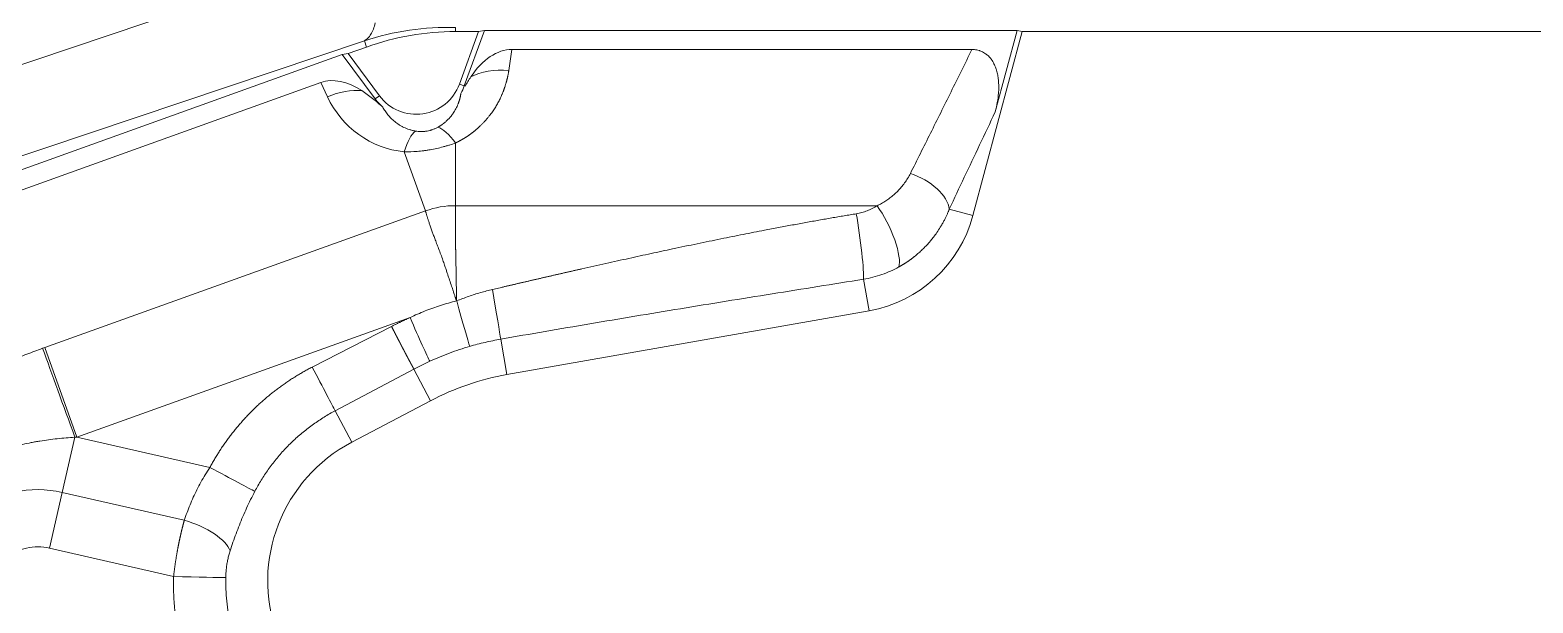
# Model space of a CAD drawing. Header units: millimetres. Extents: x 588 to 2025, y -315 to 707.
# Drawn here: x 961.3 to 1076, y 463.2 to 506.9 of the extents above; entities that cross this region are included whole.
import ezdxf

# ---------------------------------------------------------------- set-up
doc = ezdxf.new("R2010")
doc.units = ezdxf.units.MM
doc.layers.add('core', color=7, linetype='Continuous', lineweight=20)

msp = doc.modelspace()

# ---------------------------------------------------------------- linework, layer by layer
at = {"layer": 'core', "lineweight": 13}
for p, q in [((987.105, 513.182), (938.842, 496.965)), ((993.765, 507.105), (993.765, 506.802)), ((938.547, 489.88), (986.809, 506.097)), ((986.979, 505.622), (986.809, 506.097)), ((997.828, 503.834), (998.065, 505.432)), ((983.486, 502.913), (983.991, 501.83)), ((994.057, 502.79), (994.434, 502.652)), ((987.961, 501.9), (987.639, 501.66)), ((993.767, 493.519), (993.767, 498.307)), ((991.466, 493.119), (989.848, 497.629)), ((993.767, 493.519), (1025.937, 493.519)), ((1033.25, 492.77), (1031.445, 493.254)), ((962.418, 482.701), (991.466, 493.119)), ((1025.327, 485.51), (1024.904, 487.908)), ((964.869, 475.866), (990.291, 484.983)), ((982.836, 481.213), (988.879, 484.31)), ((997.691, 480.637), (997.215, 483.337)), ((964.869, 475.866), (962.418, 482.701)), ((984.586, 477.883), (990.588, 481.059)), ((991.858, 478.644), (990.588, 481.059)), ((985.847, 475.484), (984.586, 477.883)), ((964.715, 475.857), (963.755, 471.649)), ((964.869, 475.866), (975.02, 473.55)), ((962.786, 467.4), (963.755, 471.649)), ((963.755, 471.649), (973.067, 469.525)), ((962.786, 467.4), (972.251, 465.24))]:
    msp.add_line(p, q, dxfattribs=at)
at = {"layer": 'core', "lineweight": 18}
for p, q in [((993.765, 506.802), (995.521, 506.802)), ((994.057, 502.79), (995.521, 506.802)), ((994.434, 502.652), (995.977, 506.881)), ((995.977, 506.881), (995.521, 506.802)), ((995.977, 506.881), (1036.614, 506.881)), ((1037.009, 506.802), (1033.25, 492.77)), ((1036.614, 506.881), (1034.951, 500.673)), ((1037.009, 506.802), (1036.614, 506.881)), ((1037.009, 506.802), (1079.444, 506.802)), ((955.972, 494.585), (985.122, 505.04)), ((985.122, 505.04), (985.567, 505.116)), ((985.122, 505.04), (987.639, 501.66)), ((986.979, 505.622), (985.567, 505.116)), ((985.567, 505.116), (987.961, 501.9)), ((998.065, 505.432), (1033.174, 505.432)), ((957.983, 493.766), (983.486, 502.913)), ((997.691, 480.637), (1025.327, 485.51)), ((985.847, 475.484), (991.858, 478.644))]:
    msp.add_line(p, q, dxfattribs=at)
for centre, radius, start, end in [((993.765, 486.702), 20.1, 90, 109.73), ((990.769, 503.99), 3.5, 216.67032, 339.95325), ((990.769, 503.99), 3.902, 216.67032, 229.0588), ((1023.59, 495.358), 10, 280, 345), ((1001.164, 460.941), 20, 100, 117.73), ((991.431, 464.863), 12, 117.73, 199.73)]:
    msp.add_arc(centre, radius, start, end, dxfattribs=at)
at = {"layer": 'core', "lineweight": 13}
for radius in [8.359, 4]:
    msp.add_arc((961.896, 463.5), radius, 77.14789, 127.89164, dxfattribs=at)
at = {"layer": 'core', "lineweight": 18}
for centre, major_axis, ratio, start_param, end_param in [((997.444, 498.821), (0.975, 6.585), 0.6009193, 0.0887739, 0.9067947), ((986.08, 496.82), (2.798, -6.009), 0.6034766, 2.3673508, 3.086302), ((1028.496, 494.096), (-2.851, 1.418), 0.5459511, 3.4689291, 4.9852576), ((993.898, 486.271), (-1.001, 3.601), 0.0129675, 1.5707287, 2.8799237), ((982.883, 481.237), (-1.776, 3.466), 0.0135343, 1.5707962, 2.879934)]:
    msp.add_ellipse(centre, major_axis=major_axis, ratio=ratio, start_param=start_param, end_param=end_param, dxfattribs=at)
at = {"layer": 'core', "lineweight": 13}
for centre, major_axis, ratio, start_param, end_param in [((997.828, 501.414), (-3.957, 0.586), 0.6009193, 4.8011629, 5.6191837), ((984.808, 499.551), (3.626, 1.689), 0.6034766, 0.7965545, 1.5155057), ((990.453, 504.87), (-2.462, 6.865), 0.9790455, 1.6642004, 2.7058235), ((990.665, 495.351), (0.398, 3.98), 0.3103002, 0.275739, 0.9926963), ((993.767, 495.886), (-1.709, 3.616), 0.308893, 5.2912295, 6.0075827), ((1026.01, 491.574), (-1.406, 2.953), 0.2810395, 3.4226338, 5.2905791), ((1024.431, 491.076), (-0.439, 3.288), 0.0572412, 3.4054335, 5.2935868), ((996.639, 486.868), (-0.597, 3.655), 0.0007397, 1.4990291, 2.879782), ((990.332, 485.002), (-1.527, 3.462), 0.0120529, 1.5707963, 2.8799048), ((1014.838, 470.741), (-65.014, 1.609), 0.2797114, 5.6571329, 5.6614484), ((964.704, 475.806), (-4.086, 11.283), 0.0023354, 4.7160186, 5.3622558), ((1017.272, 463.91), (-63.445, 8.847), 0.1309777, 5.7023133, 5.7066295), ((975.038, 473.583), (-3.539, 1.906), 0.0092706, 1.5707963, 2.8798592), ((972.689, 467.849), (-3.894, 1.195), 0.4206449, 3.4385903, 4.7443817), ((972.253, 465.308), (-4.121, 0.134), 0.016608, 1.5707963, 2.880005)]:
    msp.add_ellipse(centre, major_axis=major_axis, ratio=ratio, start_param=start_param, end_param=end_param, dxfattribs=at)
for points, degree, knots in [([(986.809, 506.097), (986.906, 506.147), (986.997, 506.215), (987.165, 506.382), (987.242, 506.482), (987.382, 506.714), (987.445, 506.845), (987.555, 507.138), (987.603, 507.299), (987.642, 507.474)], 3, [0, 0, 0, 0, 0.25, 0.25, 0.5, 0.5, 0.75, 0.75, 1, 1, 1, 1]), ([(986.809, 506.097), (987.929, 506.464), (990.232, 507.004), (992.59, 507.139), (993.765, 507.105)], 3, [0, 0, 0, 0, 0.5000001, 1, 1, 1, 1]), ([(993.767, 498.307), (993.779, 498.312), (993.801, 498.323), (993.835, 498.339), (993.87, 498.356), (993.904, 498.373), (993.938, 498.39), (993.973, 498.408), (994.008, 498.426), (994.043, 498.444), (994.078, 498.463), (994.113, 498.481), (994.149, 498.501), (994.184, 498.52), (994.22, 498.54), (994.255, 498.56), (994.291, 498.581), (994.327, 498.602), (994.363, 498.623), (994.399, 498.645), (994.436, 498.667), (994.472, 498.689), (994.508, 498.712), (994.545, 498.735), (994.581, 498.758), (994.618, 498.782), (994.655, 498.806), (994.691, 498.83), (994.728, 498.855), (994.765, 498.881), (994.802, 498.906), (994.839, 498.932), (994.875, 498.959), (994.912, 498.985), (994.949, 499.012), (994.986, 499.04), (995.023, 499.068), (995.06, 499.096), (995.097, 499.125), (995.134, 499.154), (995.171, 499.183), (995.253, 499.249), (995.377, 499.354), (995.54, 499.499), (995.696, 499.647), (995.844, 499.796), (995.989, 499.949), (996.131, 500.109), (996.274, 500.28), (996.445, 500.497), (996.633, 500.758), (996.83, 501.063), (997.007, 501.37), (997.166, 501.679), (997.272, 501.912), (997.338, 502.067), (997.369, 502.143), (997.399, 502.22), (997.429, 502.297), (997.458, 502.375), (997.486, 502.453), (997.513, 502.532), (997.54, 502.611), (997.565, 502.69), (997.59, 502.769), (997.613, 502.849), (997.636, 502.93), (997.658, 503.01), (997.679, 503.091), (997.7, 503.173), (997.719, 503.254), (997.737, 503.336), (997.755, 503.418), (997.771, 503.501), (997.787, 503.584), (997.802, 503.667), (997.816, 503.75), (997.824, 503.806), (997.828, 503.834)], 3, [0, 0, 0, 0, 0.0047399, 0.0095201, 0.0143406, 0.0192014, 0.0241027, 0.0290444, 0.0340266, 0.0390494, 0.0441128, 0.0492168, 0.0543614, 0.0595468, 0.0647729, 0.0700397, 0.0753472, 0.0806956, 0.0860846, 0.0915145, 0.096985, 0.1024963, 0.1080483, 0.1136409, 0.1192741, 0.1249479, 0.1306621, 0.1364167, 0.1422117, 0.1480468, 0.153922, 0.1598371, 0.1657921, 0.1717866, 0.1778207, 0.183894, 0.1900064, 0.1961577, 0.2023475, 0.2085757, 0.214842, 0.2211459, 0.2507615, 0.2801065, 0.3091949, 0.3380374, 0.3662711, 0.3958795, 0.4268591, 0.4592024, 0.5115653, 0.5632302, 0.6142239, 0.6645624, 0.7142522, 0.7263721, 0.7385191, 0.7506936, 0.7628955, 0.7751249, 0.7873821, 0.7996669, 0.8119796, 0.8243201, 0.8366885, 0.8490848, 0.8615089, 0.873961, 0.8864409, 0.8989485, 0.9114839, 0.924047, 0.9366376, 0.9492557, 0.9619012, 0.9745738, 0.9872735, 1, 1, 1, 1]), ([(992.427, 499.51), (992.434, 499.514), (992.449, 499.523), (992.472, 499.536), (992.494, 499.549), (992.517, 499.562), (992.539, 499.576), (992.561, 499.589), (992.584, 499.603), (992.606, 499.618), (992.628, 499.632), (992.65, 499.647), (992.672, 499.661), (992.694, 499.676), (992.716, 499.691), (992.737, 499.707), (992.759, 499.722), (992.78, 499.738), (992.802, 499.754), (992.823, 499.77), (992.844, 499.786), (992.927, 499.851), (993.069, 499.971), (993.257, 500.156), (993.434, 500.36), (993.579, 500.556), (993.698, 500.741), (993.795, 500.912), (993.885, 501.095), (993.944, 501.234), (993.98, 501.328), (993.996, 501.371), (994.011, 501.416), (994.027, 501.461), (994.042, 501.507), (994.056, 501.555), (994.07, 501.603), (994.084, 501.652), (994.097, 501.702), (994.109, 501.753), (994.121, 501.805), (994.132, 501.858), (994.143, 501.912), (994.153, 501.966), (994.162, 502.022), (994.167, 502.059), (994.17, 502.077)], 3, [0, 0, 0, 0, 0.0065327, 0.0131007, 0.019704, 0.0263428, 0.0330174, 0.0397279, 0.0464745, 0.0532574, 0.0600767, 0.0669327, 0.0738254, 0.080755, 0.0877217, 0.0947257, 0.1017671, 0.108846, 0.1159625, 0.123117, 0.1303093, 0.1375398, 0.2082356, 0.2834722, 0.3633025, 0.4477604, 0.507564, 0.5710922, 0.6383191, 0.7092143, 0.7247886, 0.7407151, 0.7569926, 0.77362, 0.7905961, 0.8079198, 0.82559, 0.8436052, 0.8619644, 0.8806663, 0.8997095, 0.9190928, 0.9388149, 0.9588743, 0.9792698, 1, 1, 1, 1]), ([(988.212, 501.042), (988.265, 500.941), (988.323, 500.842), (988.451, 500.647), (988.52, 500.552), (988.671, 500.366), (988.752, 500.275), (988.927, 500.099), (989.021, 500.014), (989.224, 499.851), (989.333, 499.773), (989.48, 499.68), (989.51, 499.662), (989.57, 499.626), (989.663, 499.573), (989.759, 499.524), (989.956, 499.432), (990.095, 499.376), (990.315, 499.305), (990.391, 499.284), (990.548, 499.245), (990.628, 499.228), (990.711, 499.214)], 3, [0, 0, 0, 0, 0.125, 0.125, 0.25, 0.25, 0.375, 0.375, 0.5, 0.5, 0.625, 0.625, 0.65625, 0.65625, 0.6875, 0.75, 0.75, 0.875, 0.875, 0.9375, 0.9375, 1, 1, 1, 1]), ([(990.711, 499.214), (990.778, 499.203), (990.847, 499.193), (990.987, 499.18), (991.059, 499.176), (991.152, 499.175), (991.171, 499.175), (991.209, 499.176), (991.228, 499.176), (991.285, 499.178), (991.324, 499.18), (991.401, 499.186), (991.44, 499.19), (991.517, 499.2), (991.633, 499.217), (991.746, 499.242), (991.839, 499.267), (991.857, 499.272), (991.894, 499.283), (991.913, 499.288), (991.967, 499.306), (992.039, 499.33), (992.108, 499.357), (992.175, 499.385), (992.208, 499.4), (992.305, 499.445), (992.367, 499.477), (992.427, 499.51)], 3, [0, 0, 0, 0, 0.125, 0.125, 0.25, 0.25, 0.28125, 0.28125, 0.3125, 0.3125, 0.375, 0.375, 0.4375, 0.4375, 0.5, 0.625, 0.625, 0.65625, 0.65625, 0.6875, 0.6875, 0.75, 0.8125, 0.8125, 0.875, 0.875, 1, 1, 1, 1]), ([(989.848, 497.629), (990.175, 497.624), (990.505, 497.635), (990.923, 497.669), (991.006, 497.677), (991.174, 497.695), (991.257, 497.704), (991.425, 497.726), (991.509, 497.737), (991.675, 497.762), (991.758, 497.776), (992.007, 497.819), (992.336, 497.883), (992.66, 497.962), (992.902, 498.027), (992.982, 498.049), (993.142, 498.096), (993.222, 498.12), (993.459, 498.195), (993.614, 498.249), (993.767, 498.307)], 3, [0, 0, 0, 0, 0.25, 0.25, 0.3125, 0.3125, 0.375, 0.375, 0.4375, 0.4375, 0.5, 0.5, 0.625, 0.75, 0.75, 0.8125, 0.8125, 0.875, 0.875, 1, 1, 1, 1]), ([(993.844, 486.258), (993.844, 486.259), (993.844, 486.261), (993.843, 486.265), (993.841, 486.272), (993.84, 486.281), (993.839, 486.292), (993.838, 486.305), (993.837, 486.32), (993.837, 486.338), (993.837, 486.357), (993.837, 486.379), (993.837, 486.403), (993.838, 486.429), (993.838, 486.457), (993.838, 486.486), (993.837, 486.515), (993.837, 486.546), (993.836, 486.581), (993.836, 486.619), (993.835, 486.662), (993.834, 486.732), (993.833, 486.838), (993.831, 486.987), (993.828, 487.188), (993.824, 487.441), (993.82, 487.749), (993.815, 488.026), (993.811, 488.259), (993.808, 488.436), (993.805, 488.605), (993.802, 488.768), (993.8, 488.924), (993.797, 489.073), (993.794, 489.215), (993.791, 489.349), (993.788, 489.476), (993.786, 489.596), (993.783, 489.708), (993.781, 489.813), (993.779, 489.911), (993.778, 489.998), (993.776, 490.077), (993.775, 490.151), (993.774, 490.224), (993.772, 490.296), (993.77, 490.366), (993.769, 490.435), (993.767, 490.502), (993.766, 490.568), (993.765, 490.633), (993.763, 490.696), (993.762, 490.758), (993.761, 490.819), (993.76, 490.878), (993.759, 490.935), (993.758, 490.992), (993.758, 491.047), (993.757, 491.1), (993.757, 491.152), (993.757, 491.203), (993.756, 491.252), (993.756, 491.3), (993.757, 491.347), (993.757, 491.392), (993.757, 491.435), (993.757, 491.478), (993.758, 491.519), (993.758, 491.558), (993.758, 491.597), (993.759, 491.634), (993.759, 491.669), (993.76, 491.704), (993.76, 491.736), (993.761, 491.768), (993.761, 491.799), (993.761, 491.828), (993.762, 491.855), (993.762, 491.882), (993.762, 491.913), (993.762, 491.95), (993.762, 491.991), (993.763, 492.03), (993.763, 492.069), (993.764, 492.107), (993.765, 492.143), (993.766, 492.178), (993.766, 492.213), (993.767, 492.246), (993.767, 492.278), (993.768, 492.309), (993.768, 492.339), (993.769, 492.368), (993.769, 492.396), (993.769, 492.424), (993.769, 492.45), (993.769, 492.475), (993.769, 492.499), (993.769, 492.523), (993.768, 492.545), (993.768, 492.566), (993.768, 492.587), (993.767, 492.606), (993.767, 492.625), (993.766, 492.643), (993.766, 492.66), (993.766, 492.676), (993.765, 492.691), (993.765, 492.705), (993.765, 492.718), (993.764, 492.73), (993.764, 492.742), (993.764, 492.758), (993.765, 492.781), (993.765, 492.811), (993.765, 492.846), (993.766, 492.886), (993.766, 492.93), (993.766, 492.978), (993.766, 493.03), (993.766, 493.086), (993.766, 493.14), (993.766, 493.191), (993.766, 493.236), (993.766, 493.279), (993.766, 493.319), (993.766, 493.357), (993.767, 493.394), (993.767, 493.428), (993.767, 493.46), (993.767, 493.49), (993.767, 493.509), (993.767, 493.519)], 3, [0, 0, 0, 0, 0.0003061, 0.0008879, 0.0017463, 0.0028816, 0.0042936, 0.0059821, 0.0079466, 0.0101867, 0.0127022, 0.0154932, 0.0185605, 0.0219053, 0.0255295, 0.0294362, 0.0328856, 0.0368387, 0.0412982, 0.0462667, 0.0517474, 0.0577438, 0.0732374, 0.0924062, 0.1153336, 0.1505456, 0.1901859, 0.2344376, 0.2581586, 0.2811055, 0.3032537, 0.32458, 0.3450625, 0.3646807, 0.3834153, 0.4012481, 0.4181618, 0.4341403, 0.4491681, 0.4632309, 0.476315, 0.488408, 0.498582, 0.5086115, 0.5184919, 0.5282192, 0.5377895, 0.5471993, 0.5564454, 0.5655247, 0.5744347, 0.5831728, 0.591737, 0.6001253, 0.6083361, 0.6163679, 0.6242194, 0.6318895, 0.6393775, 0.6466826, 0.6538042, 0.6607421, 0.6674958, 0.6740654, 0.6804507, 0.6866519, 0.6926693, 0.698503, 0.7041535, 0.7096211, 0.7149065, 0.72001, 0.7249324, 0.7296744, 0.7342364, 0.7386194, 0.7428241, 0.7468512, 0.7507016, 0.7543761, 0.7604965, 0.7664598, 0.7722681, 0.777923, 0.783426, 0.7887788, 0.7939827, 0.7990389, 0.8039488, 0.8087135, 0.8133341, 0.8178116, 0.822147, 0.8263413, 0.8303953, 0.8343099, 0.8380858, 0.8417237, 0.8452244, 0.8485884, 0.8518163, 0.8549086, 0.8578657, 0.8606881, 0.8633761, 0.8659301, 0.8683503, 0.870637, 0.8727904, 0.8748108, 0.8766984, 0.8784533, 0.880076, 0.8840784, 0.8887708, 0.8941502, 0.9002133, 0.9069562, 0.9143744, 0.9224628, 0.9312154, 0.9406253, 0.9479972, 0.9550451, 0.961771, 0.9681768, 0.9742647, 0.9800364, 0.985494, 0.9906393, 0.995474, 1, 1, 1, 1]), ([(1027.591, 488.846), (1027.604, 488.853), (1027.629, 488.867), (1027.667, 488.888), (1027.705, 488.909), (1027.743, 488.931), (1027.781, 488.954), (1027.819, 488.976), (1027.858, 488.999), (1027.896, 489.022), (1027.935, 489.046), (1027.973, 489.07), (1028.012, 489.094), (1028.051, 489.118), (1028.09, 489.143), (1028.129, 489.168), (1028.168, 489.194), (1028.207, 489.22), (1028.246, 489.246), (1028.286, 489.273), (1028.325, 489.3), (1028.364, 489.327), (1028.404, 489.355), (1028.443, 489.383), (1028.483, 489.412), (1028.522, 489.441), (1028.562, 489.47), (1028.601, 489.499), (1028.641, 489.529), (1028.68, 489.56), (1028.72, 489.59), (1028.76, 489.622), (1028.872, 489.711), (1029.061, 489.868), (1029.324, 490.106), (1029.596, 490.373), (1029.833, 490.628), (1030.051, 490.882), (1030.263, 491.147), (1030.508, 491.482), (1030.7, 491.777), (1030.835, 492), (1030.907, 492.124), (1030.974, 492.245), (1031.037, 492.363), (1031.096, 492.477), (1031.152, 492.587), (1031.203, 492.694), (1031.251, 492.797), (1031.296, 492.896), (1031.337, 492.991), (1031.375, 493.082), (1031.411, 493.169), (1031.434, 493.226), (1031.445, 493.254)], 3, [0, 0, 0, 0, 0.0069959, 0.0140373, 0.021124, 0.028256, 0.0354332, 0.0426554, 0.0499227, 0.0572349, 0.064592, 0.0719938, 0.0794402, 0.0869311, 0.0944664, 0.102046, 0.1096697, 0.1173376, 0.1250494, 0.1328052, 0.1406049, 0.1484484, 0.1563357, 0.1642667, 0.1722413, 0.1802595, 0.1883211, 0.1964261, 0.2045744, 0.2127658, 0.2210003, 0.2292779, 0.2375984, 0.2918047, 0.3505462, 0.4137656, 0.4814044, 0.5249826, 0.5819256, 0.6520806, 0.7352722, 0.7606317, 0.7851444, 0.8088149, 0.8316476, 0.8536466, 0.8748155, 0.8951575, 0.9146757, 0.9333729, 0.9512515, 0.9683141, 0.9845629, 1, 1, 1, 1]), ([(991.466, 493.119), (991.468, 493.11), (991.474, 493.09), (991.485, 493.057), (991.497, 493.017), (991.512, 492.969), (991.529, 492.914), (991.548, 492.851), (991.57, 492.781), (991.595, 492.702), (991.622, 492.615), (991.653, 492.519), (991.686, 492.415), (991.723, 492.302), (991.763, 492.18), (991.807, 492.048), (991.855, 491.906), (991.908, 491.753), (991.977, 491.557), (992.069, 491.308), (992.188, 490.993), (992.327, 490.634), (992.482, 490.232), (992.642, 489.806), (992.792, 489.386), (992.923, 489.004), (993.034, 488.675), (993.127, 488.396), (993.202, 488.168), (993.301, 487.868), (993.418, 487.517), (993.544, 487.142), (993.634, 486.873), (993.695, 486.69), (993.738, 486.561), (993.768, 486.471), (993.79, 486.407), (993.803, 486.368), (993.811, 486.345), (993.814, 486.334), (993.817, 486.326), (993.82, 486.319), (993.822, 486.312), (993.824, 486.307), (993.826, 486.302), (993.828, 486.298), (993.83, 486.293), (993.831, 486.289), (993.833, 486.285), (993.835, 486.28), (993.837, 486.276), (993.839, 486.271), (993.841, 486.267), (993.843, 486.262), (993.844, 486.259), (993.844, 486.258)], 3, [0, 0, 0, 0, 0.0043583, 0.0099027, 0.0166418, 0.0245857, 0.0337458, 0.0441351, 0.0557672, 0.0686567, 0.0828188, 0.0982688, 0.1150223, 0.1330958, 0.1525212, 0.1733452, 0.1956257, 0.2194328, 0.2448513, 0.2865377, 0.3344357, 0.3884181, 0.4480831, 0.51268, 0.5741966, 0.6275646, 0.6732201, 0.7115091, 0.7427092, 0.7670407, 0.8346233, 0.8862166, 0.9197604, 0.9438518, 0.9603849, 0.9721775, 0.9803596, 0.9862165, 0.9880689, 0.9897133, 0.9906042, 0.9914597, 0.9926196, 0.9931993, 0.9938184, 0.9944374, 0.9950562, 0.9956748, 0.9962932, 0.9969115, 0.9975295, 0.9981474, 0.9987651, 0.9993827, 1, 1, 1, 1]), ([(996.593, 487.13), (996.669, 487.147), (996.821, 487.183), (997.049, 487.237), (997.278, 487.29), (997.507, 487.344), (997.737, 487.397), (997.967, 487.451), (998.197, 487.505), (998.428, 487.559), (998.66, 487.613), (998.892, 487.666), (999.125, 487.72), (999.358, 487.775), (999.592, 487.829), (999.826, 487.883), (1000.061, 487.937), (1000.296, 487.991), (1000.532, 488.045), (1000.769, 488.1), (1001.005, 488.154), (1001.243, 488.209), (1001.481, 488.263), (1001.719, 488.318), (1001.958, 488.372), (1002.198, 488.427), (1002.437, 488.481), (1002.678, 488.536), (1002.919, 488.591), (1003.16, 488.645), (1003.931, 488.82), (1005.209, 489.107), (1006.973, 489.497), (1008.673, 489.868), (1010.413, 490.241), (1012.186, 490.614), (1013.983, 490.983), (1015.689, 491.325), (1016.978, 491.577), (1017.877, 491.749), (1018.412, 491.851), (1018.942, 491.95), (1019.465, 492.047), (1019.982, 492.142), (1020.492, 492.235), (1020.996, 492.326), (1021.494, 492.415), (1021.985, 492.501), (1022.47, 492.585), (1022.948, 492.668), (1023.42, 492.748), (1023.886, 492.826), (1024.194, 492.877), (1024.347, 492.902)], 3, [0, 0, 0, 0, 0.0082221, 0.0164625, 0.0247213, 0.0329985, 0.041294, 0.0496078, 0.05794, 0.0662906, 0.0746595, 0.0830467, 0.0914523, 0.0998763, 0.1083186, 0.1167792, 0.1252582, 0.1337556, 0.1422713, 0.1508054, 0.1593578, 0.1679286, 0.1765177, 0.1851252, 0.193751, 0.2023952, 0.2110577, 0.2197386, 0.2284379, 0.2371555, 0.2458914, 0.3118893, 0.3755366, 0.4368333, 0.4957795, 0.563793, 0.6285291, 0.6899881, 0.7481704, 0.7676786, 0.7869528, 0.805993, 0.8247993, 0.8433717, 0.8617101, 0.8798147, 0.8976853, 0.9153222, 0.9327253, 0.9498945, 0.9668301, 0.9835319, 1, 1, 1, 1]), ([(990.588, 481.059), (990.587, 481.061), (990.584, 481.066), (990.58, 481.073), (990.576, 481.081), (990.571, 481.088), (990.567, 481.096), (990.562, 481.104), (990.558, 481.113), (990.553, 481.121), (990.548, 481.13), (990.543, 481.139), (990.538, 481.148), (990.532, 481.157), (990.527, 481.167), (990.522, 481.177), (990.516, 481.187), (990.51, 481.197), (990.505, 481.208), (990.499, 481.218), (990.493, 481.229), (990.487, 481.24), (990.481, 481.251), (990.474, 481.263), (990.468, 481.275), (990.461, 481.286), (990.455, 481.298), (990.448, 481.311), (990.441, 481.323), (990.434, 481.336), (990.427, 481.349), (990.42, 481.362), (990.413, 481.375), (990.406, 481.389), (990.398, 481.402), (990.391, 481.416), (990.383, 481.43), (990.376, 481.444), (990.368, 481.459), (990.36, 481.473), (990.352, 481.488), (990.344, 481.503), (990.336, 481.518), (990.328, 481.534), (990.319, 481.549), (990.311, 481.565), (990.302, 481.581), (990.294, 481.597), (990.285, 481.613), (990.276, 481.63), (990.267, 481.646), (990.258, 481.663), (990.249, 481.68), (990.24, 481.697), (990.231, 481.715), (990.221, 481.732), (990.212, 481.75), (990.203, 481.768), (990.193, 481.786), (990.183, 481.804), (990.173, 481.822), (990.164, 481.841), (990.154, 481.859), (990.144, 481.878), (990.134, 481.897), (990.124, 481.917), (990.113, 481.936), (990.103, 481.955), (990.093, 481.975), (990.082, 481.995), (990.072, 482.015), (990.061, 482.035), (990.05, 482.055), (990.039, 482.076), (990.029, 482.096), (990.018, 482.117), (990.007, 482.138), (989.996, 482.159), (989.984, 482.18), (989.973, 482.201), (989.962, 482.223), (989.951, 482.244), (989.939, 482.266), (989.928, 482.288), (989.916, 482.31), (989.905, 482.332), (989.893, 482.354), (989.881, 482.376), (989.869, 482.399), (989.857, 482.422), (989.846, 482.444), (989.834, 482.467), (989.822, 482.49), (989.809, 482.513), (989.797, 482.537), (989.785, 482.56), (989.773, 482.584), (989.76, 482.607), (989.748, 482.631), (989.736, 482.655), (989.723, 482.679), (989.71, 482.703), (989.698, 482.727), (989.685, 482.751), (989.673, 482.775), (989.66, 482.8), (989.647, 482.824), (989.634, 482.849), (989.621, 482.874), (989.608, 482.899), (989.595, 482.924), (989.582, 482.949), (989.569, 482.974), (989.556, 482.999), (989.543, 483.025), (989.53, 483.05), (989.516, 483.075), (989.503, 483.101), (989.49, 483.127), (989.476, 483.152), (989.463, 483.178), (989.45, 483.204), (989.436, 483.23), (989.423, 483.256), (989.409, 483.282), (989.395, 483.308), (989.382, 483.335), (989.368, 483.361), (989.355, 483.387), (989.341, 483.414), (989.327, 483.44), (989.313, 483.467), (989.3, 483.494), (989.286, 483.52), (989.272, 483.547), (989.258, 483.574), (989.244, 483.601), (989.23, 483.627), (989.217, 483.654), (989.203, 483.681), (989.189, 483.708), (989.175, 483.735), (989.161, 483.763), (989.147, 483.79), (989.133, 483.817), (989.119, 483.844), (989.105, 483.871), (989.091, 483.899), (989.077, 483.926), (989.063, 483.953), (989.048, 483.98), (989.034, 484.008), (989.02, 484.035), (989.006, 484.063), (988.992, 484.09), (988.978, 484.118), (988.964, 484.145), (988.95, 484.172), (988.936, 484.2), (988.921, 484.227), (988.907, 484.255), (988.893, 484.282), (988.884, 484.301), (988.879, 484.31)], 3, [0, 0, 0, 0, 0.0062112, 0.0124224, 0.0186336, 0.0248447, 0.0310559, 0.0372671, 0.0434783, 0.0496895, 0.0559007, 0.0621119, 0.068323, 0.0745342, 0.0807454, 0.0869566, 0.0931678, 0.099379, 0.1055901, 0.1118013, 0.1180125, 0.1242237, 0.1304349, 0.1366461, 0.1428572, 0.1490684, 0.1552796, 0.1614908, 0.167702, 0.1739131, 0.1801243, 0.1863355, 0.1925467, 0.1987579, 0.204969, 0.2111802, 0.2173914, 0.2236026, 0.2298137, 0.2360249, 0.2422361, 0.2484473, 0.2546585, 0.2608696, 0.2670808, 0.273292, 0.2795032, 0.2857143, 0.2919255, 0.2981367, 0.3043479, 0.3105591, 0.3167702, 0.3229814, 0.3291926, 0.3354038, 0.3416149, 0.3478261, 0.3540373, 0.3602485, 0.3664596, 0.3726708, 0.378882, 0.3850932, 0.3913043, 0.3975155, 0.4037267, 0.4099379, 0.416149, 0.4223602, 0.4285714, 0.4347826, 0.4409937, 0.4472049, 0.4534161, 0.4596273, 0.4658384, 0.4720496, 0.4782608, 0.484472, 0.4906831, 0.4968943, 0.5031055, 0.5093167, 0.5155278, 0.521739, 0.5279502, 0.5341614, 0.5403725, 0.5465837, 0.5527949, 0.5590061, 0.5652172, 0.5714284, 0.5776396, 0.5838508, 0.5900619, 0.5962731, 0.6024843, 0.6086955, 0.6149067, 0.6211178, 0.627329, 0.6335402, 0.6397514, 0.6459625, 0.6521737, 0.6583849, 0.6645961, 0.6708072, 0.6770184, 0.6832296, 0.6894408, 0.695652, 0.7018631, 0.7080743, 0.7142855, 0.7204967, 0.7267079, 0.732919, 0.7391302, 0.7453414, 0.7515526, 0.7577637, 0.7639749, 0.7701861, 0.7763973, 0.7826085, 0.7888197, 0.7950308, 0.801242, 0.8074532, 0.8136644, 0.8198756, 0.8260867, 0.8322979, 0.8385091, 0.8447203, 0.8509315, 0.8571427, 0.8633539, 0.869565, 0.8757762, 0.8819874, 0.8881986, 0.8944098, 0.900621, 0.9068322, 0.9130433, 0.9192545, 0.9254657, 0.9316769, 0.9378881, 0.9440993, 0.9503105, 0.9565217, 0.9627329, 0.968944, 0.9751552, 0.9813664, 0.9875776, 0.9937888, 1, 1, 1, 1]), ([(994.843, 482.786), (995.23, 482.899), (995.623, 483.002), (996.414, 483.186), (996.813, 483.267), (997.215, 483.337)], 3, [0, 0, 0, 0, 0.5, 0.5, 1, 1, 1, 1]), ([(952.619, 479.105), (953.027, 479.236), (953.434, 479.367), (954.247, 479.634), (954.653, 479.77), (955.259, 479.978), (955.663, 480.119), (956.066, 480.264), (956.668, 480.484), (957.068, 480.634), (957.867, 480.941), (958.265, 481.097), (959.06, 481.411), (959.458, 481.569), (960.253, 481.884), (960.651, 482.039), (961.45, 482.345), (961.85, 482.496), (962.252, 482.641)], 3, [0, 0, 0, 0, 0.125, 0.125, 0.25, 0.25, 0.3125, 0.375, 0.375, 0.5, 0.5, 0.625, 0.625, 0.75, 0.75, 0.875, 0.875, 1, 1, 1, 1]), ([(991.797, 481.653), (992.289, 481.878), (992.791, 482.085), (993.807, 482.463), (994.323, 482.634), (994.843, 482.786)], 3, [0, 0, 0, 0, 0.5, 0.5, 1, 1, 1, 1]), ([(975.02, 473.55), (975.681, 474.776), (977.354, 477.001), (979.341, 478.95), (981.598, 480.578), (982.836, 481.213)], 2, [0, 0, 0, 0.2500048, 0.5000096, 0.7500144, 1, 1, 1]), ([(954.533, 472.961), (954.924, 473.179), (955.32, 473.385), (956.12, 473.774), (956.524, 473.956), (957.341, 474.295), (958.167, 474.609), (959.011, 474.873), (959.864, 475.113), (960.295, 475.22), (960.947, 475.363), (961.166, 475.408), (961.495, 475.471), (961.606, 475.491), (961.826, 475.53), (961.937, 475.548), (962.489, 475.637), (962.932, 475.697), (963.822, 475.793), (964.268, 475.83), (964.715, 475.857)], 3, [0, 0, 0, 0, 0.125, 0.125, 0.25, 0.25, 0.375, 0.5, 0.5, 0.625, 0.625, 0.6875, 0.6875, 0.71875, 0.71875, 0.75, 0.75, 0.875, 0.875, 1, 1, 1, 1]), ([(972.251, 465.24), (972.255, 465.272), (972.262, 465.337), (972.273, 465.433), (972.285, 465.53), (972.297, 465.627), (972.309, 465.723), (972.321, 465.82), (972.334, 465.916), (972.348, 466.012), (972.361, 466.109), (972.375, 466.205), (972.389, 466.301), (972.404, 466.397), (972.418, 466.492), (972.434, 466.588), (972.449, 466.683), (972.465, 466.779), (972.481, 466.874), (972.497, 466.969), (972.514, 467.063), (972.531, 467.158), (972.548, 467.252), (972.565, 467.346), (972.58, 467.424), (972.592, 467.486), (972.601, 467.532), (972.61, 467.578), (972.619, 467.624), (972.628, 467.671), (972.637, 467.717), (972.647, 467.763), (972.656, 467.808), (972.666, 467.854), (972.675, 467.9), (972.685, 467.946), (972.695, 467.992), (972.704, 468.038), (972.714, 468.084), (972.724, 468.13), (972.734, 468.175), (972.744, 468.221), (972.754, 468.267), (972.765, 468.312), (972.775, 468.358), (972.785, 468.403), (972.796, 468.449), (972.806, 468.494), (972.817, 468.54), (972.827, 468.585), (972.838, 468.63), (972.849, 468.676), (972.86, 468.721), (972.871, 468.766), (972.882, 468.811), (972.893, 468.856), (972.904, 468.901), (972.915, 468.946), (972.926, 468.991), (972.938, 469.036), (972.949, 469.081), (972.961, 469.126), (972.972, 469.17), (972.984, 469.215), (972.996, 469.259), (973.007, 469.304), (973.019, 469.348), (973.031, 469.392), (973.043, 469.437), (973.055, 469.481), (973.063, 469.51), (973.067, 469.525)], 3, [0, 0, 0, 0, 0.0215506, 0.0431039, 0.0646599, 0.086219, 0.1077815, 0.1293476, 0.1509175, 0.1724915, 0.19407, 0.215653, 0.2372409, 0.258834, 0.2804325, 0.3020366, 0.3236467, 0.3452629, 0.3668855, 0.3885148, 0.4101511, 0.4317945, 0.4534454, 0.475104, 0.4967706, 0.5074361, 0.5181133, 0.5288024, 0.5395032, 0.5502159, 0.5609405, 0.571677, 0.5824255, 0.5931859, 0.6039583, 0.6147428, 0.6255393, 0.6363479, 0.6471686, 0.6580015, 0.6688465, 0.6797038, 0.6905733, 0.701455, 0.712349, 0.7232554, 0.7341741, 0.7451052, 0.7560487, 0.7670046, 0.777973, 0.7889539, 0.7999473, 0.8109532, 0.8219717, 0.8330028, 0.8440466, 0.855103, 0.866172, 0.8772538, 0.8883484, 0.8994556, 0.9105757, 0.9217086, 0.9328544, 0.944013, 0.9551845, 0.9663689, 0.9775663, 0.9887766, 1, 1, 1, 1]), ([(973.316, 458.366), (972.727, 460.062), (972.459, 461.811), (972.195, 463.528), (972.251, 465.24)], 2, [0, 0, 0, 0.5, 0.5, 1, 1, 1])]:
    msp.add_open_spline(points, degree=degree, knots=knots, dxfattribs=at)
at = {"layer": 'core', "lineweight": 18}
for points in [[(1028.473, 495.977), (1028.982, 496.986), (1030.007, 499.033), (1031.569, 502.186), (1032.634, 504.342), (1033.174, 505.432)], [(994.17, 502.077), (994.273, 502.261), (994.362, 502.454), (994.434, 502.652)], [(1024.347, 492.902), (1024.487, 492.925), (1024.763, 492.986), (1025.169, 493.122), (1025.563, 493.298), (1025.814, 493.441), (1025.937, 493.519)], [(1024.904, 487.908), (1025.145, 487.948), (1025.62, 488.049), (1026.311, 488.26), (1026.972, 488.526), (1027.389, 488.734), (1027.591, 488.846)], [(993.841, 486.255), (994.144, 486.378), (994.756, 486.605), (995.668, 486.896), (996.284, 487.057), (996.593, 487.13)], [(990.291, 484.983), (990.67, 485.165), (991.438, 485.502), (992.611, 485.923), (993.424, 486.153), (993.841, 486.255)], [(973.067, 469.525), (973.133, 469.719), (973.271, 470.108), (973.5, 470.694), (973.751, 471.278), (974.028, 471.859), (974.329, 472.431), (974.658, 472.995), (974.896, 473.366), (975.02, 473.55)], [(976.56, 467.186), (976.631, 467.405), (976.778, 467.844), (977.014, 468.503), (977.266, 469.159), (977.536, 469.813), (977.822, 470.46), (978.126, 471.1), (978.341, 471.523), (978.452, 471.733)], [(976.233, 465.162), (976.235, 465.28), (976.245, 465.516), (976.275, 465.864), (976.322, 466.204), (976.384, 466.539), (976.463, 466.869), (976.526, 467.081), (976.56, 467.186)], [(977.138, 459.736), (977.03, 460.034), (976.834, 460.634), (976.599, 461.541), (976.422, 462.45), (976.302, 463.359), (976.237, 464.264), (976.229, 464.864), (976.233, 465.162)]]:
    msp.add_open_spline(points, degree=3, dxfattribs=at)
for points, knots in [([(1033.174, 505.432), (1033.298, 505.432), (1033.42, 505.421), (1033.6, 505.387), (1033.659, 505.372), (1033.733, 505.35), (1033.747, 505.346), (1033.777, 505.336), (1033.791, 505.331), (1033.835, 505.315), (1033.864, 505.304), (1034.005, 505.245), (1034.111, 505.185), (1034.236, 505.097), (1034.261, 505.079), (1034.31, 505.041), (1034.333, 505.021), (1034.403, 504.96), (1034.491, 504.875), (1034.571, 504.782), (1034.628, 504.71), (1034.646, 504.685), (1034.682, 504.635), (1034.699, 504.609), (1034.784, 504.48), (1034.842, 504.373), (1034.944, 504.152), (1034.988, 504.038), (1035.035, 503.892), (1035.044, 503.863), (1035.061, 503.804), (1035.07, 503.775), (1035.093, 503.685), (1035.107, 503.626), (1035.145, 503.447), (1035.165, 503.327), (1035.195, 503.086), (1035.205, 502.965), (1035.217, 502.722), (1035.219, 502.6), (1035.217, 502.417), (1035.215, 502.356), (1035.209, 502.234), (1035.206, 502.173), (1035.183, 501.868), (1035.152, 501.627), (1035.068, 501.147), (1035.014, 500.909), (1034.951, 500.673)], [0, 0, 0, 0, 0.0625, 0.0625, 0.09375, 0.09375, 0.1015625, 0.1015625, 0.109375, 0.109375, 0.125, 0.125, 0.1875, 0.1875, 0.203125, 0.203125, 0.21875, 0.21875, 0.25, 0.28125, 0.28125, 0.296875, 0.296875, 0.3125, 0.3125, 0.375, 0.375, 0.4375, 0.4375, 0.453125, 0.453125, 0.46875, 0.46875, 0.5, 0.5, 0.5625, 0.5625, 0.625, 0.625, 0.6875, 0.6875, 0.71875, 0.71875, 0.75, 0.75, 0.875, 0.875, 1, 1, 1, 1]), ([(994.483, 502.624), (994.555, 502.745), (994.627, 502.865), (994.776, 503.105), (994.851, 503.223), (994.929, 503.341)], [0, 0, 0, 0, 0.5, 0.5, 1, 1, 1, 1]), ([(986.614, 502.297), (986.756, 502.203), (986.895, 502.106), (987.167, 501.905), (987.301, 501.801), (987.566, 501.59), (987.696, 501.482), (987.955, 501.264), (988.084, 501.153), (988.212, 501.042)], [0, 0, 0, 0, 0.25, 0.25, 0.5, 0.5, 0.75, 0.75, 1, 1, 1, 1]), ([(990.588, 481.059), (990.588, 481.059), (990.588, 481.059), (990.72, 481.129), (990.986, 481.266), (991.389, 481.464), (991.661, 481.591), (991.797, 481.653)], [0, 0, 0, 0, 0.0000002, 0.0000002, 0.3333334, 0.6666667, 1, 1, 1, 1]), ([(978.452, 471.733), (978.604, 472.021), (978.926, 472.588), (979.466, 473.404), (980.059, 474.183), (980.703, 474.922), (981.395, 475.616), (982.132, 476.263), (982.911, 476.86), (983.729, 477.404), (984.297, 477.73), (984.586, 477.883), (984.586, 477.883), (984.586, 477.883)], [0, 0, 0, 0, 0.1111078, 0.2222157, 0.3333235, 0.4444313, 0.5555392, 0.666647, 0.7777548, 0.8888627, 0.9999705, 0.9999705, 1, 1, 1, 1])]:
    msp.add_open_spline(points, degree=3, knots=knots, dxfattribs=at)
at = {"layer": 'core', "lineweight": 13}
for points, degree in [([(1031.445, 493.254), (1031.823, 494.057), (1032.586, 495.677), (1033.755, 498.149), (1034.55, 499.826), (1034.951, 500.673)], 3), ([(1025.937, 493.519), (1026.052, 493.572), (1026.279, 493.686), (1026.605, 493.881), (1026.92, 494.102), (1027.222, 494.349), (1027.511, 494.623), (1027.783, 494.923), (1028.037, 495.249), (1028.269, 495.599), (1028.408, 495.849), (1028.473, 495.977)], 3), ([(993.767, 493.519), (992.985, 493.525), (992.2, 493.389), (991.466, 493.119)], 3), ([(997.215, 483.337), (999.46, 483.732), (1003.99, 484.512), (1010.911, 485.664), (1017.923, 486.799), (1022.576, 487.539), (1024.904, 487.908)], 3), ([(988.879, 484.31), (989.583, 484.671), (990.291, 484.983)], 2)]:
    msp.add_open_spline(points, degree=degree, dxfattribs=at)

doc.saveas('drawing.dxf')
